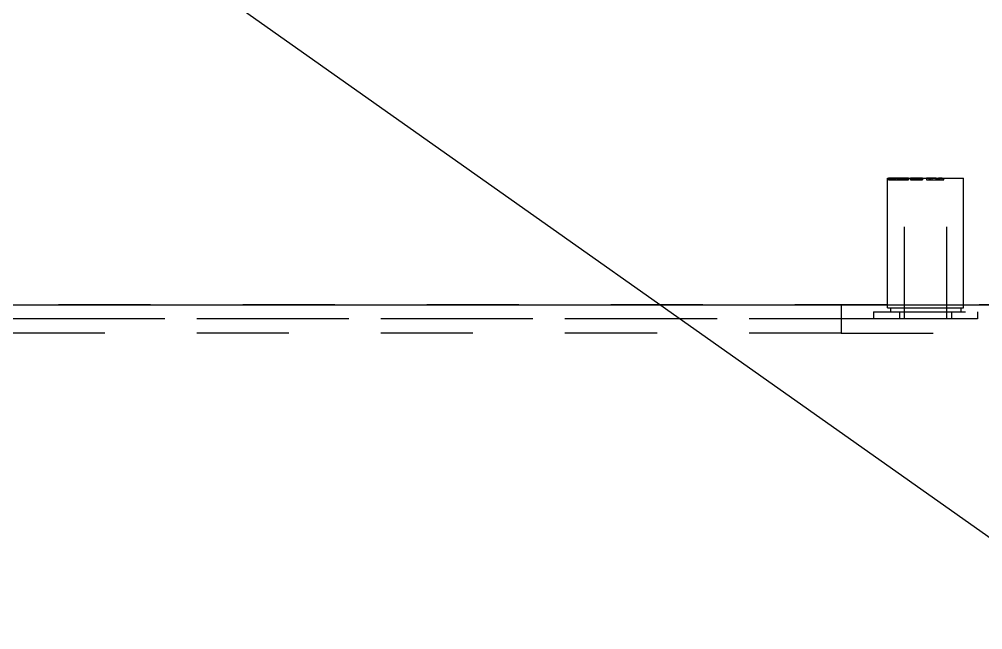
# Model space of a CAD drawing. Header units: millimetres. Extents: x 1262 to 3787, y 0 to 841.
# Drawn here: x 1475.2 to 1543.6, y 635.1 to 678.5 of the extents above; entities that cross this region are included whole.
import ezdxf

# ---------------------------------------------------------------- set-up
doc = ezdxf.new("R2010")
doc.units = ezdxf.units.MM
doc.header["$LTSCALE"] = 65.395
doc.linetypes.add('HIDDEN', pattern=[0.2, 0.1, -0.1])
doc.layers.get('0').update_dxf_attribs({"linetype": 'CONTINUOUS'})
doc.layers.add('02___PRT_ALL_AXES', color=7, linetype='CONTINUOUS')
doc.layers.add('DEFAULT_2', color=8, linetype='HIDDEN')

msp = doc.modelspace()

# ---------------------------------------------------------------- linework, layer by layer
msp.add_line((1262.236, 841), (2451.236, 0))
at = {"color": 7, "linetype": 'Continuous'}
for p, q in [((1536.881, 658.158), (1536.881, 667.158)), ((1542.281, 658.158), (1542.281, 667.158))]:
    msp.add_line(p, q, dxfattribs=at)
at = {"color": 3, "linetype": 'Continuous'}
msp.add_line((1413.581, 658.158), (1824.581, 658.158), dxfattribs=at)
at = {"layer": '02___PRT_ALL_AXES', "color": 7, "linetype": 'Continuous'}
for p, q in [((1536.881, 658.158), (1536.881, 667.158)), ((1536.881, 667.158), (1542.281, 667.158)), ((1542.281, 658.158), (1542.281, 667.158))]:
    msp.add_line(p, q, dxfattribs=at)
at = {"layer": '02___PRT_ALL_AXES', "color": 8, "linetype": 'HIDDEN'}
for p, q in [((1538.081, 657.158), (1538.081, 667.158)), ((1541.081, 657.158), (1541.081, 667.158)), ((1824.581, 658.158), (1436.879, 658.158)), ((1536.881, 657.958), (1536.881, 658.158)), ((1542.281, 657.958), (1542.281, 658.158)), ((1825.581, 657.158), (1436.879, 657.158))]:
    msp.add_line(p, q, dxfattribs=at)
at = {"layer": 'DEFAULT_2', "color": 8, "linetype": 'HIDDEN'}
for p, q in [((1536.94, 667.158), (1536.94, 667.058)), ((1538.358, 667.158), (1536.94, 667.158)), ((1536.94, 667.058), (1538.358, 667.058)), ((1536.946, 667.158), (1536.946, 667.058)), ((1536.979, 667.158), (1536.979, 667.058)), ((1536.994, 667.158), (1536.994, 667.058)), ((1537.028, 667.158), (1537.028, 667.058)), ((1537.048, 667.158), (1537.048, 667.058)), ((1537.05, 667.158), (1537.05, 667.058)), ((1537.076, 667.158), (1537.076, 667.058)), ((1537.079, 667.158), (1537.079, 667.058)), ((1537.094, 667.158), (1537.094, 667.058)), ((1537.102, 667.158), (1537.102, 667.058)), ((1537.149, 667.158), (1537.149, 667.058)), ((1537.155, 667.158), (1537.155, 667.058)), ((1537.159, 667.158), (1537.159, 667.058)), ((1537.182, 667.158), (1537.182, 667.058)), ((1537.248, 667.158), (1537.248, 667.058)), ((1537.259, 667.158), (1537.259, 667.058)), ((1537.292, 667.158), (1537.292, 667.058)), ((1537.302, 667.158), (1537.302, 667.058)), ((1537.303, 667.058), (1537.303, 667.158)), ((1537.314, 667.158), (1537.314, 667.058)), ((1537.372, 667.058), (1537.372, 667.158)), ((1537.421, 667.158), (1537.421, 667.058)), ((1537.423, 667.158), (1537.423, 667.058)), ((1537.446, 667.158), (1537.446, 667.058)), ((1537.448, 667.158), (1537.448, 667.058)), ((1537.554, 667.158), (1537.554, 667.058)), ((1537.566, 667.158), (1537.566, 667.058)), ((1537.577, 667.158), (1537.577, 667.058)), ((1537.61, 667.158), (1537.61, 667.058)), ((1537.621, 667.158), (1537.621, 667.058)), ((1537.686, 667.158), (1537.686, 667.058)), ((1537.709, 667.158), (1537.709, 667.058)), ((1537.713, 667.158), (1537.713, 667.058)), ((1537.719, 667.158), (1537.719, 667.058)), ((1537.767, 667.158), (1537.767, 667.058)), ((1537.775, 667.158), (1537.775, 667.058)), ((1537.789, 667.158), (1537.789, 667.058)), ((1537.792, 667.158), (1537.792, 667.058)), ((1537.818, 667.158), (1537.818, 667.058)), ((1537.82, 667.158), (1537.82, 667.058)), ((1537.841, 667.158), (1537.841, 667.058)), ((1537.874, 667.158), (1537.874, 667.058)), ((1537.889, 667.158), (1537.889, 667.058)), ((1537.922, 667.158), (1537.922, 667.058)), ((1537.929, 667.158), (1537.929, 667.058)), ((1537.97, 667.158), (1537.97, 667.058)), ((1537.972, 667.158), (1537.972, 667.058)), ((1538.001, 667.158), (1538.001, 667.058)), ((1538.023, 667.158), (1538.023, 667.058)), ((1538.051, 667.158), (1538.051, 667.058)), ((1538.054, 667.158), (1538.054, 667.058)), ((1538.118, 667.158), (1538.118, 667.058)), ((1538.121, 667.158), (1538.121, 667.058)), ((1538.138, 667.158), (1538.138, 667.058)), ((1538.14, 667.158), (1538.14, 667.058)), ((1538.148, 667.158), (1538.148, 667.058)), ((1538.152, 667.158), (1538.152, 667.058)), ((1538.161, 667.158), (1538.161, 667.058)), ((1538.167, 667.158), (1538.167, 667.058)), ((1538.176, 667.158), (1538.176, 667.058)), ((1538.18, 667.158), (1538.18, 667.058)), ((1538.19, 667.158), (1538.19, 667.058)), ((1538.191, 667.158), (1538.191, 667.058)), ((1538.208, 667.158), (1538.208, 667.058)), ((1538.274, 667.158), (1538.274, 667.058)), ((1538.305, 667.158), (1538.305, 667.058)), ((1538.356, 667.158), (1538.356, 667.058)), ((1538.358, 667.158), (1538.358, 667.058)), ((1538.502, 667.158), (1538.502, 667.058)), ((1539.36, 667.158), (1538.502, 667.158)), ((1538.502, 667.058), (1539.36, 667.058)), ((1538.503, 667.158), (1538.503, 667.058)), ((1538.525, 667.158), (1538.525, 667.058)), ((1538.527, 667.158), (1538.527, 667.058)), ((1538.572, 667.158), (1538.572, 667.058)), ((1538.602, 667.158), (1538.602, 667.058)), ((1538.609, 667.158), (1538.609, 667.058)), ((1538.627, 667.158), (1538.627, 667.058)), ((1538.63, 667.158), (1538.63, 667.058)), ((1538.637, 667.158), (1538.637, 667.058)), ((1538.639, 667.158), (1538.639, 667.058)), ((1538.66, 667.158), (1538.66, 667.058)), ((1538.665, 667.158), (1538.665, 667.058)), ((1538.67, 667.158), (1538.67, 667.058)), ((1538.677, 667.158), (1538.677, 667.058)), ((1538.681, 667.158), (1538.681, 667.058)), ((1538.691, 667.158), (1538.691, 667.058)), ((1538.708, 667.058), (1538.708, 667.158)), ((1538.722, 667.158), (1538.722, 667.058)), ((1538.742, 667.158), (1538.742, 667.058)), ((1538.764, 667.158), (1538.764, 667.058)), ((1538.765, 667.158), (1538.765, 667.058)), ((1538.777, 667.158), (1538.777, 667.058)), ((1538.78, 667.158), (1538.78, 667.058)), ((1538.807, 667.158), (1538.807, 667.058)), ((1538.827, 667.158), (1538.827, 667.058)), ((1538.836, 667.158), (1538.836, 667.058)), ((1538.878, 667.058), (1538.878, 667.158)), ((1538.883, 667.158), (1538.883, 667.058)), ((1538.889, 667.158), (1538.889, 667.058)), ((1538.908, 667.158), (1538.908, 667.058)), ((1538.914, 667.158), (1538.914, 667.058)), ((1538.919, 667.158), (1538.919, 667.058)), ((1538.958, 667.158), (1538.958, 667.058)), ((1538.969, 667.158), (1538.969, 667.058)), ((1538.989, 667.158), (1538.989, 667.058)), ((1538.994, 667.158), (1538.994, 667.058)), ((1539.014, 667.158), (1539.014, 667.058)), ((1539.035, 667.158), (1539.035, 667.058)), ((1539.05, 667.158), (1539.05, 667.058)), ((1539.065, 667.158), (1539.065, 667.058)), ((1539.088, 667.158), (1539.088, 667.058)), ((1539.093, 667.158), (1539.093, 667.058)), ((1539.104, 667.158), (1539.104, 667.058)), ((1539.12, 667.158), (1539.12, 667.058)), ((1539.122, 667.158), (1539.122, 667.058)), ((1539.181, 667.158), (1539.181, 667.058)), ((1539.187, 667.158), (1539.187, 667.058)), ((1539.219, 667.158), (1539.219, 667.058)), ((1539.234, 667.158), (1539.234, 667.058)), ((1539.238, 667.158), (1539.238, 667.058)), ((1539.255, 667.158), (1539.255, 667.058)), ((1539.305, 667.158), (1539.305, 667.058)), ((1539.355, 667.158), (1539.355, 667.058)), ((1539.36, 667.158), (1539.36, 667.058)), ((1539.635, 667.158), (1539.635, 667.058)), ((1540.341, 667.158), (1539.635, 667.158)), ((1539.635, 667.058), (1540.882, 667.058)), ((1539.813, 667.158), (1539.813, 667.058)), ((1539.82, 667.158), (1539.82, 667.058)), ((1539.931, 667.058), (1539.931, 667.158)), ((1540.057, 667.058), (1540.057, 667.158)), ((1540.341, 667.058), (1540.341, 667.158)), ((1540.388, 667.158), (1540.388, 667.058)), ((1540.407, 667.158), (1540.407, 667.058)), ((1540.5, 667.058), (1540.5, 667.158)), ((1540.769, 667.158), (1540.5, 667.158)), ((1540.532, 667.158), (1540.532, 667.058)), ((1540.585, 667.158), (1540.585, 667.058)), ((1540.769, 667.058), (1540.769, 667.158)), ((1540.882, 667.058), (1540.882, 667.158)), ((1533.581, 658.158), (1533.581, 656.158)), ((1536.881, 657.958), (1536.881, 658.158)), ((1536.881, 657.958), (1542.281, 657.958)), ((1537.081, 657.958), (1537.081, 657.658)), ((1542.081, 657.958), (1542.081, 657.658)), ((1542.281, 657.958), (1542.281, 658.158)), ((1533.581, 657.158), (1413.581, 657.158)), ((1535.886, 657.658), (1535.886, 657.158)), ((1535.886, 657.658), (1543.276, 657.658)), ((1543.276, 657.158), (1535.886, 657.158)), ((1537.733, 657.658), (1537.733, 657.158)), ((1541.428, 657.658), (1541.428, 657.158)), ((1543.276, 657.658), (1543.276, 657.158)), ((1533.581, 656.158), (1432.581, 656.158)), ((1533.581, 656.158), (1545.581, 656.158))]:
    msp.add_line(p, q, dxfattribs=at)

doc.saveas('drawing.dxf')
